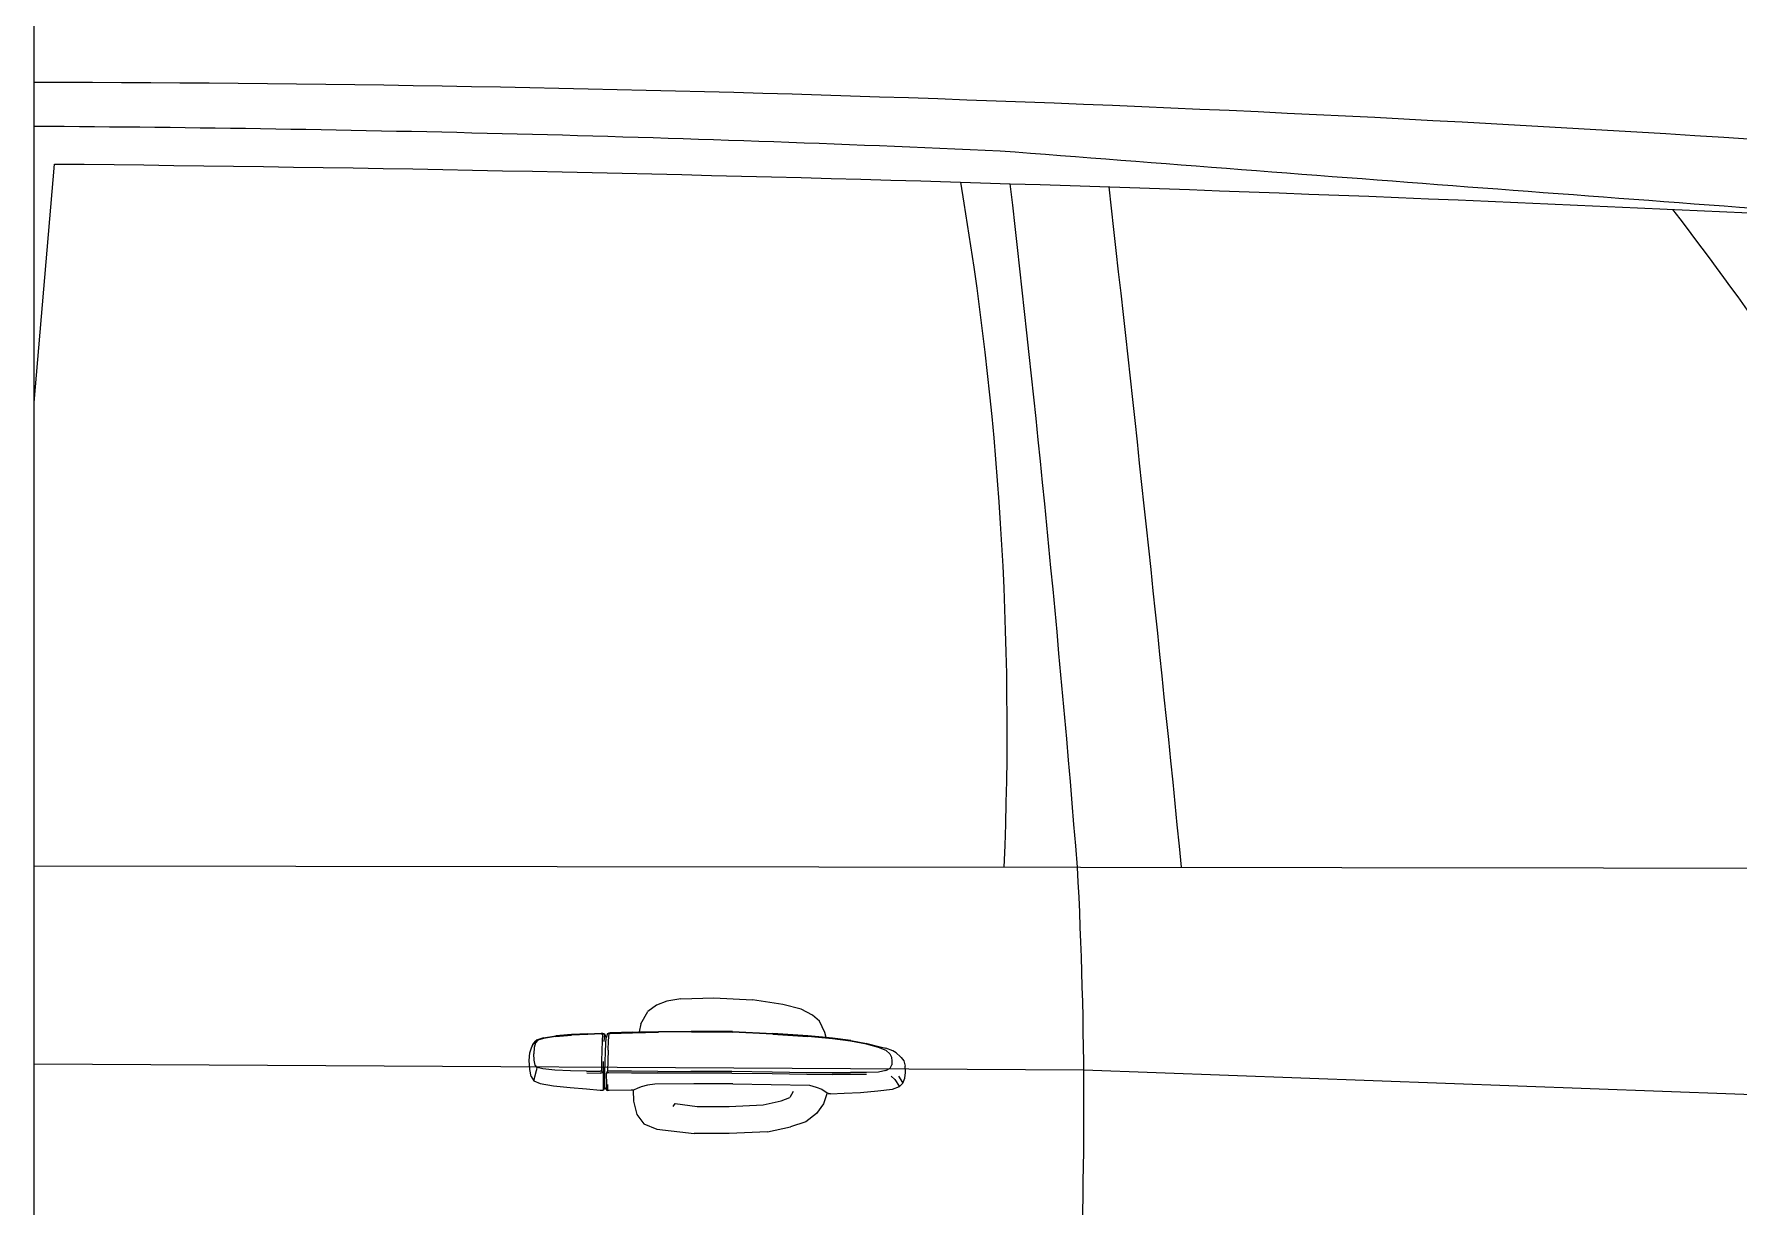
# Model space of a CAD drawing. Header units: millimetres. Extents: x -213 to 151, y -74 to 135.
# Drawn here: x -7.817 to -6.563, y 2.377 to 3.24 of the extents above; entities that cross this region are included whole.
import ezdxf

# ---------------------------------------------------------------- set-up
doc = ezdxf.new("R2010")
doc.units = ezdxf.units.MM
doc.header["$LTSCALE"] = 15
doc.layers.add('251', color=251, linetype='Continuous')

msp = doc.modelspace()

# ---------------------------------------------------------------- linework, layer by layer
at = {"linetype": 'Continuous', "lineweight": 13}
msp.add_line((-7.8174, -1.6144), (-7.8174, 4.4592), dxfattribs=at)
at = {"layer": '251', "lineweight": 5}
for p, q in [((-7.3594, 2.5257), (-7.3657, 2.521)), ((-7.3517, 2.5288), (-7.3594, 2.5257)), ((-7.3415, 2.5305), (-7.3517, 2.5288)), ((-7.3415, 2.5305), (-7.3171, 2.5311)), ((-7.3171, 2.5311), (-7.2886, 2.5296)), ((-7.2663, 2.5263), (-7.2886, 2.5296)), ((-7.2529, 2.5227), (-7.2663, 2.5263)), ((-7.2445, 2.5185), (-7.2529, 2.5227)), ((-7.3708, 2.5121), (-7.3721, 2.5061)), ((-7.3708, 2.5121), (-7.3657, 2.521)), ((-7.2394, 2.514), (-7.2445, 2.5185)), ((-7.2354, 2.5056), (-7.2394, 2.514)), ((-7.4504, 2.4967), (-7.4484, 2.4993)), ((-7.4491, 2.4977), (-7.4504, 2.4967)), ((-7.4483, 2.498), (-7.4493, 2.4945)), ((-7.4491, 2.4977), (-7.449, 2.4979)), ((-7.4472, 2.5002), (-7.4484, 2.4993)), ((-7.4467, 2.4999), (-7.4483, 2.498)), ((-7.4472, 2.5002), (-7.447, 2.5003)), ((-7.4424, 2.5018), (-7.447, 2.5003)), ((-7.447, 2.5003), (-7.4467, 2.4999)), ((-7.4425, 2.5013), (-7.4467, 2.4999)), ((-7.4336, 2.5026), (-7.4425, 2.5013)), ((-7.4424, 2.5018), (-7.4334, 2.5031)), ((-7.4336, 2.5026), (-7.4219, 2.5036)), ((-7.4219, 2.5041), (-7.4334, 2.5031)), ((-7.4099, 2.5047), (-7.4219, 2.5041)), ((-7.41, 2.5042), (-7.4219, 2.5036)), ((-7.4, 2.5046), (-7.41, 2.5042)), ((-7.4099, 2.5047), (-7.4, 2.5051)), ((-7.4, 2.5051), (-7.399, 2.5051)), ((-7.4, 2.5046), (-7.399, 2.5046)), ((-7.3994, 2.4992), (-7.3996, 2.4925)), ((-7.399, 2.5046), (-7.3994, 2.4992)), ((-7.399, 2.5051), (-7.3977, 2.5046)), ((-7.399, 2.5051), (-7.399, 2.5046)), ((-7.399, 2.5046), (-7.3977, 2.5046)), ((-7.3977, 2.5046), (-7.3982, 2.4989)), ((-7.3977, 2.5046), (-7.3964, 2.5018)), ((-7.3977, 2.5046), (-7.3964, 2.5017)), ((-7.397, 2.4913), (-7.3967, 2.4975)), ((-7.3967, 2.4975), (-7.3964, 2.5017)), ((-7.3953, 2.505), (-7.3964, 2.5018)), ((-7.3964, 2.5018), (-7.3964, 2.5017)), ((-7.3953, 2.505), (-7.3943, 2.5054)), ((-7.3953, 2.505), (-7.3943, 2.5049)), ((-7.395, 2.4927), (-7.3947, 2.4995)), ((-7.3947, 2.4995), (-7.3943, 2.5049)), ((-7.3943, 2.5054), (-7.3934, 2.5054)), ((-7.3934, 2.5049), (-7.3943, 2.5049)), ((-7.377, 2.506), (-7.3934, 2.5054)), ((-7.3934, 2.5049), (-7.3771, 2.5055)), ((-7.3771, 2.5055), (-7.358, 2.5059)), ((-7.377, 2.506), (-7.3721, 2.5061)), ((-7.3721, 2.5061), (-7.3579, 2.5064)), ((-7.3337, 2.5062), (-7.358, 2.5059)), ((-7.3579, 2.5064), (-7.3336, 2.5067)), ((-7.3337, 2.5062), (-7.3034, 2.5059)), ((-7.3034, 2.5064), (-7.3336, 2.5067)), ((-7.3034, 2.5064), (-7.2737, 2.505)), ((-7.2737, 2.5045), (-7.3034, 2.5059)), ((-7.248, 2.5032), (-7.2737, 2.505)), ((-7.2737, 2.5045), (-7.2481, 2.5027)), ((-7.2299, 2.501), (-7.2481, 2.5027)), ((-7.2345, 2.5019), (-7.248, 2.5032)), ((-7.2345, 2.5019), (-7.2354, 2.5056)), ((-7.2299, 2.5015), (-7.2345, 2.5019)), ((-7.2164, 2.4997), (-7.2299, 2.5015)), ((-7.2165, 2.4992), (-7.2299, 2.501)), ((-7.2049, 2.4971), (-7.2165, 2.4992)), ((-7.2164, 2.4997), (-7.2048, 2.4975)), ((-7.196, 2.4947), (-7.2049, 2.4971)), ((-7.2044, 2.4974), (-7.2048, 2.4975)), ((-7.2044, 2.4974), (-7.1906, 2.4942)), ((-7.1957, 2.4951), (-7.2044, 2.4974)), ((-7.4531, 2.485), (-7.4525, 2.4907)), ((-7.4526, 2.4784), (-7.4531, 2.485)), ((-7.4525, 2.4907), (-7.4512, 2.4952)), ((-7.451, 2.4957), (-7.4512, 2.4952)), ((-7.4504, 2.4967), (-7.451, 2.4957)), ((-7.4493, 2.4945), (-7.4496, 2.49)), ((-7.4495, 2.4853), (-7.4496, 2.49)), ((-7.4486, 2.4815), (-7.4495, 2.4853)), ((-7.3996, 2.4925), (-7.3999, 2.4846)), ((-7.3999, 2.4846), (-7.3999, 2.4772)), ((-7.3987, 2.4844), (-7.3987, 2.4759)), ((-7.3972, 2.4841), (-7.397, 2.4913)), ((-7.395, 2.4927), (-7.3953, 2.4772)), ((-7.1904, 2.4923), (-7.196, 2.4947)), ((-7.1855, 2.4921), (-7.1906, 2.4942)), ((-7.1904, 2.4923), (-7.1876, 2.49)), ((-7.1876, 2.49), (-7.1863, 2.4875)), ((-7.1863, 2.4875), (-7.1861, 2.4846)), ((-7.1861, 2.4846), (-7.1862, 2.4818)), ((-7.1829, 2.4906), (-7.1855, 2.4921)), ((-7.1797, 2.4877), (-7.1829, 2.4906)), ((-7.1793, 2.4873), (-7.1797, 2.4877)), ((-7.1793, 2.4873), (-7.1774, 2.4847)), ((-7.1774, 2.4847), (-7.1764, 2.4808)), ((-7.4515, 2.4733), (-7.4526, 2.4784)), ((-7.4515, 2.4733), (-7.4497, 2.47)), ((-7.4495, 2.4706), (-7.4489, 2.4729)), ((-7.4489, 2.4729), (-7.4477, 2.4777)), ((-7.4472, 2.4798), (-7.4486, 2.4815)), ((-7.4477, 2.4777), (-7.4475, 2.4785)), ((-7.4475, 2.4785), (-7.4472, 2.4798)), ((-7.443, 2.4788), (-7.4472, 2.4798)), ((-7.4341, 2.478), (-7.443, 2.4788)), ((-7.4226, 2.4775), (-7.4341, 2.478)), ((-7.4108, 2.4773), (-7.4226, 2.4775)), ((-7.4108, 2.4773), (-7.4009, 2.4773)), ((-7.4107, 2.476), (-7.4009, 2.4758)), ((-7.3999, 2.4772), (-7.4009, 2.4773)), ((-7.3998, 2.4758), (-7.4009, 2.4758)), ((-7.3999, 2.4772), (-7.3987, 2.4759)), ((-7.3987, 2.4759), (-7.3998, 2.4758)), ((-7.3987, 2.4759), (-7.3973, 2.4765)), ((-7.3987, 2.4759), (-7.3987, 2.4751)), ((-7.3987, 2.4751), (-7.3987, 2.4679)), ((-7.3973, 2.4765), (-7.3972, 2.4841)), ((-7.3973, 2.4695), (-7.3973, 2.4765)), ((-7.3962, 2.4759), (-7.3963, 2.4751)), ((-7.3963, 2.4751), (-7.3961, 2.4678)), ((-7.3953, 2.4772), (-7.3962, 2.4759)), ((-7.3962, 2.4759), (-7.3953, 2.4759)), ((-7.3944, 2.4772), (-7.3953, 2.4772)), ((-7.3945, 2.4759), (-7.3953, 2.4759)), ((-7.3777, 2.4757), (-7.3945, 2.4759)), ((-7.3777, 2.4771), (-7.3944, 2.4772)), ((-7.3584, 2.477), (-7.3777, 2.4771)), ((-7.3584, 2.4757), (-7.3777, 2.4757)), ((-7.3584, 2.477), (-7.334, 2.4771)), ((-7.334, 2.4758), (-7.3584, 2.4757)), ((-7.334, 2.4771), (-7.3038, 2.4771)), ((-7.3038, 2.4758), (-7.334, 2.4758)), ((-7.3038, 2.4771), (-7.2743, 2.4767)), ((-7.3038, 2.4758), (-7.2743, 2.4754)), ((-7.2743, 2.4767), (-7.2488, 2.4763)), ((-7.2743, 2.4754), (-7.2488, 2.4749)), ((-7.2488, 2.4763), (-7.2303, 2.4762)), ((-7.2488, 2.4749), (-7.2302, 2.4748)), ((-7.2303, 2.4762), (-7.2165, 2.4762)), ((-7.2164, 2.4748), (-7.2302, 2.4748)), ((-7.2049, 2.4761), (-7.2165, 2.4762)), ((-7.2048, 2.4748), (-7.2164, 2.4748)), ((-7.1961, 2.4765), (-7.2049, 2.4761)), ((-7.1905, 2.4777), (-7.1961, 2.4765)), ((-7.1905, 2.4777), (-7.1875, 2.4795)), ((-7.1875, 2.4795), (-7.1862, 2.4818)), ((-7.1866, 2.4736), (-7.1839, 2.471)), ((-7.1813, 2.4734), (-7.1784, 2.4688)), ((-7.1781, 2.4683), (-7.1767, 2.472)), ((-7.1767, 2.472), (-7.1761, 2.4763)), ((-7.1761, 2.4763), (-7.1764, 2.4808)), ((-7.4497, 2.47), (-7.4495, 2.4706)), ((-7.4497, 2.47), (-7.4449, 2.468)), ((-7.4449, 2.468), (-7.4352, 2.4665)), ((-7.4352, 2.4665), (-7.423, 2.4652)), ((-7.423, 2.4652), (-7.4108, 2.4642)), ((-7.4108, 2.4642), (-7.4008, 2.4632)), ((-7.4008, 2.4632), (-7.3998, 2.4631)), ((-7.3998, 2.4631), (-7.3986, 2.4633)), ((-7.3987, 2.4679), (-7.3986, 2.4639)), ((-7.3974, 2.465), (-7.3986, 2.4633)), ((-7.3986, 2.4639), (-7.3986, 2.4633)), ((-7.3974, 2.4655), (-7.3973, 2.4695)), ((-7.3974, 2.465), (-7.3974, 2.4655)), ((-7.3974, 2.465), (-7.3961, 2.4634)), ((-7.3961, 2.4678), (-7.3961, 2.4639)), ((-7.3961, 2.4639), (-7.3961, 2.4634)), ((-7.3961, 2.4634), (-7.3953, 2.463)), ((-7.3954, 2.4674), (-7.3953, 2.4636)), ((-7.3953, 2.4636), (-7.3953, 2.463)), ((-7.3943, 2.463), (-7.3953, 2.463)), ((-7.3779, 2.4632), (-7.3943, 2.463)), ((-7.3765, 2.4632), (-7.3779, 2.4632)), ((-7.3765, 2.4632), (-7.3764, 2.4551)), ((-7.3763, 2.4632), (-7.3765, 2.4632)), ((-7.3757, 2.4635), (-7.3763, 2.4632)), ((-7.3735, 2.4644), (-7.3757, 2.4635)), ((-7.3707, 2.4656), (-7.3735, 2.4644)), ((-7.3659, 2.4668), (-7.3707, 2.4656)), ((-7.3605, 2.4677), (-7.3659, 2.4668)), ((-7.3318, 2.4679), (-7.3605, 2.4677)), ((-7.3033, 2.4678), (-7.3318, 2.4679)), ((-7.3033, 2.4678), (-7.275, 2.4674)), ((-7.275, 2.4674), (-7.2468, 2.4668)), ((-7.2588, 2.4623), (-7.2612, 2.4579)), ((-7.2468, 2.4668), (-7.2419, 2.4654)), ((-7.2419, 2.4654), (-7.2376, 2.4639)), ((-7.2376, 2.4639), (-7.2337, 2.4612)), ((-7.2337, 2.4612), (-7.2364, 2.4531)), ((-7.2337, 2.4612), (-7.2331, 2.4609)), ((-7.2331, 2.4609), (-7.2327, 2.4606)), ((-7.2313, 2.4606), (-7.2327, 2.4606)), ((-7.2313, 2.4606), (-7.2213, 2.4609)), ((-7.2213, 2.4609), (-7.2093, 2.4616)), ((-7.2093, 2.4616), (-7.1964, 2.4626)), ((-7.1964, 2.4626), (-7.1858, 2.464)), ((-7.1858, 2.464), (-7.1805, 2.4658)), ((-7.1839, 2.471), (-7.1808, 2.4662)), ((-7.1805, 2.4658), (-7.1808, 2.4662)), ((-7.1805, 2.4658), (-7.1781, 2.4683)), ((-7.1781, 2.4683), (-7.1784, 2.4688)), ((-7.3764, 2.4551), (-7.3739, 2.4454)), ((-7.3472, 2.4513), (-7.3455, 2.4535)), ((-7.3455, 2.4535), (-7.3294, 2.4513)), ((-7.3294, 2.4513), (-7.3059, 2.4512)), ((-7.3059, 2.4512), (-7.2808, 2.4525)), ((-7.2808, 2.4525), (-7.2675, 2.4554)), ((-7.2675, 2.4554), (-7.2612, 2.4579)), ((-7.2364, 2.4531), (-7.2417, 2.446)), ((-7.3739, 2.4454), (-7.3686, 2.4384)), ((-7.3686, 2.4384), (-7.359, 2.4345)), ((-7.359, 2.4345), (-7.3316, 2.4312)), ((-7.2777, 2.4326), (-7.2607, 2.4362)), ((-7.2495, 2.44), (-7.2607, 2.4362)), ((-7.2417, 2.446), (-7.2495, 2.44)), ((-7.3058, 2.4312), (-7.3316, 2.4312)), ((-7.2777, 2.4326), (-7.3058, 2.4312))]:
    msp.add_line(p, q, dxfattribs=at)
for points in [[(-7.8174, 3.2051, -0.016979), (-6.4453, 3.1559, -0.007164), (-6.3959, 3.1008, 0.152641), (-6.4152, 3.0887, -0.043639), (-6.085, 2.6262, -0.23675), (-6.0138, 2.4622, -0.05669), (-6.0223, 2.1942, 0.077882), (-5.9426, 2.1787, -0.163522), (-5.9817, 1.9369, -0.030112), (-6.5225, 1.8209, 1.055419), (-7.444, 1.7634, -0.375067), (-7.501, 1.749, 0.127865), (-7.5274, 1.7754, -0.000326), (-7.8174, 1.7738, -0.000326)], [(-7.8174, 3.1727, -0.009532), (-7.1064, 3.1546, 0.001221), (-6.3959, 3.1008)], [(-7.8174, 2.9692), (-7.8025, 3.1448, -0.010695), (-6.3959, 3.1008)]]:
    msp.add_lwpolyline(points, format="xyb", dxfattribs=at)
for points in [[(-7.8174, 2.6282), (-6.085, 2.6262)], [(-7.8174, 2.4826), (-7.0449, 2.4781), (-6.1931, 2.4468), (-6.1823, 2.4692), (-6.0136, 2.4665)]]:
    msp.add_lwpolyline(points, dxfattribs=at)
for centre, radius, start, end in [((-9.4865, 2.729), 2.3852, 357.5594, 9.7148), ((-21.7256, 1.4376), 14.7242, 4.63452, 6.6014), ((-41.9346, -0.8447), 35.1336, 5.67124, 6.49249), ((-8.8998, 1.3562), 2.884, 26.132, 37.4892), ((-10.362, 2.4507), 3.3172, 356.9595, 3.0515)]:
    msp.add_arc(centre, radius, start, end, dxfattribs=at)

doc.saveas('drawing.dxf')
